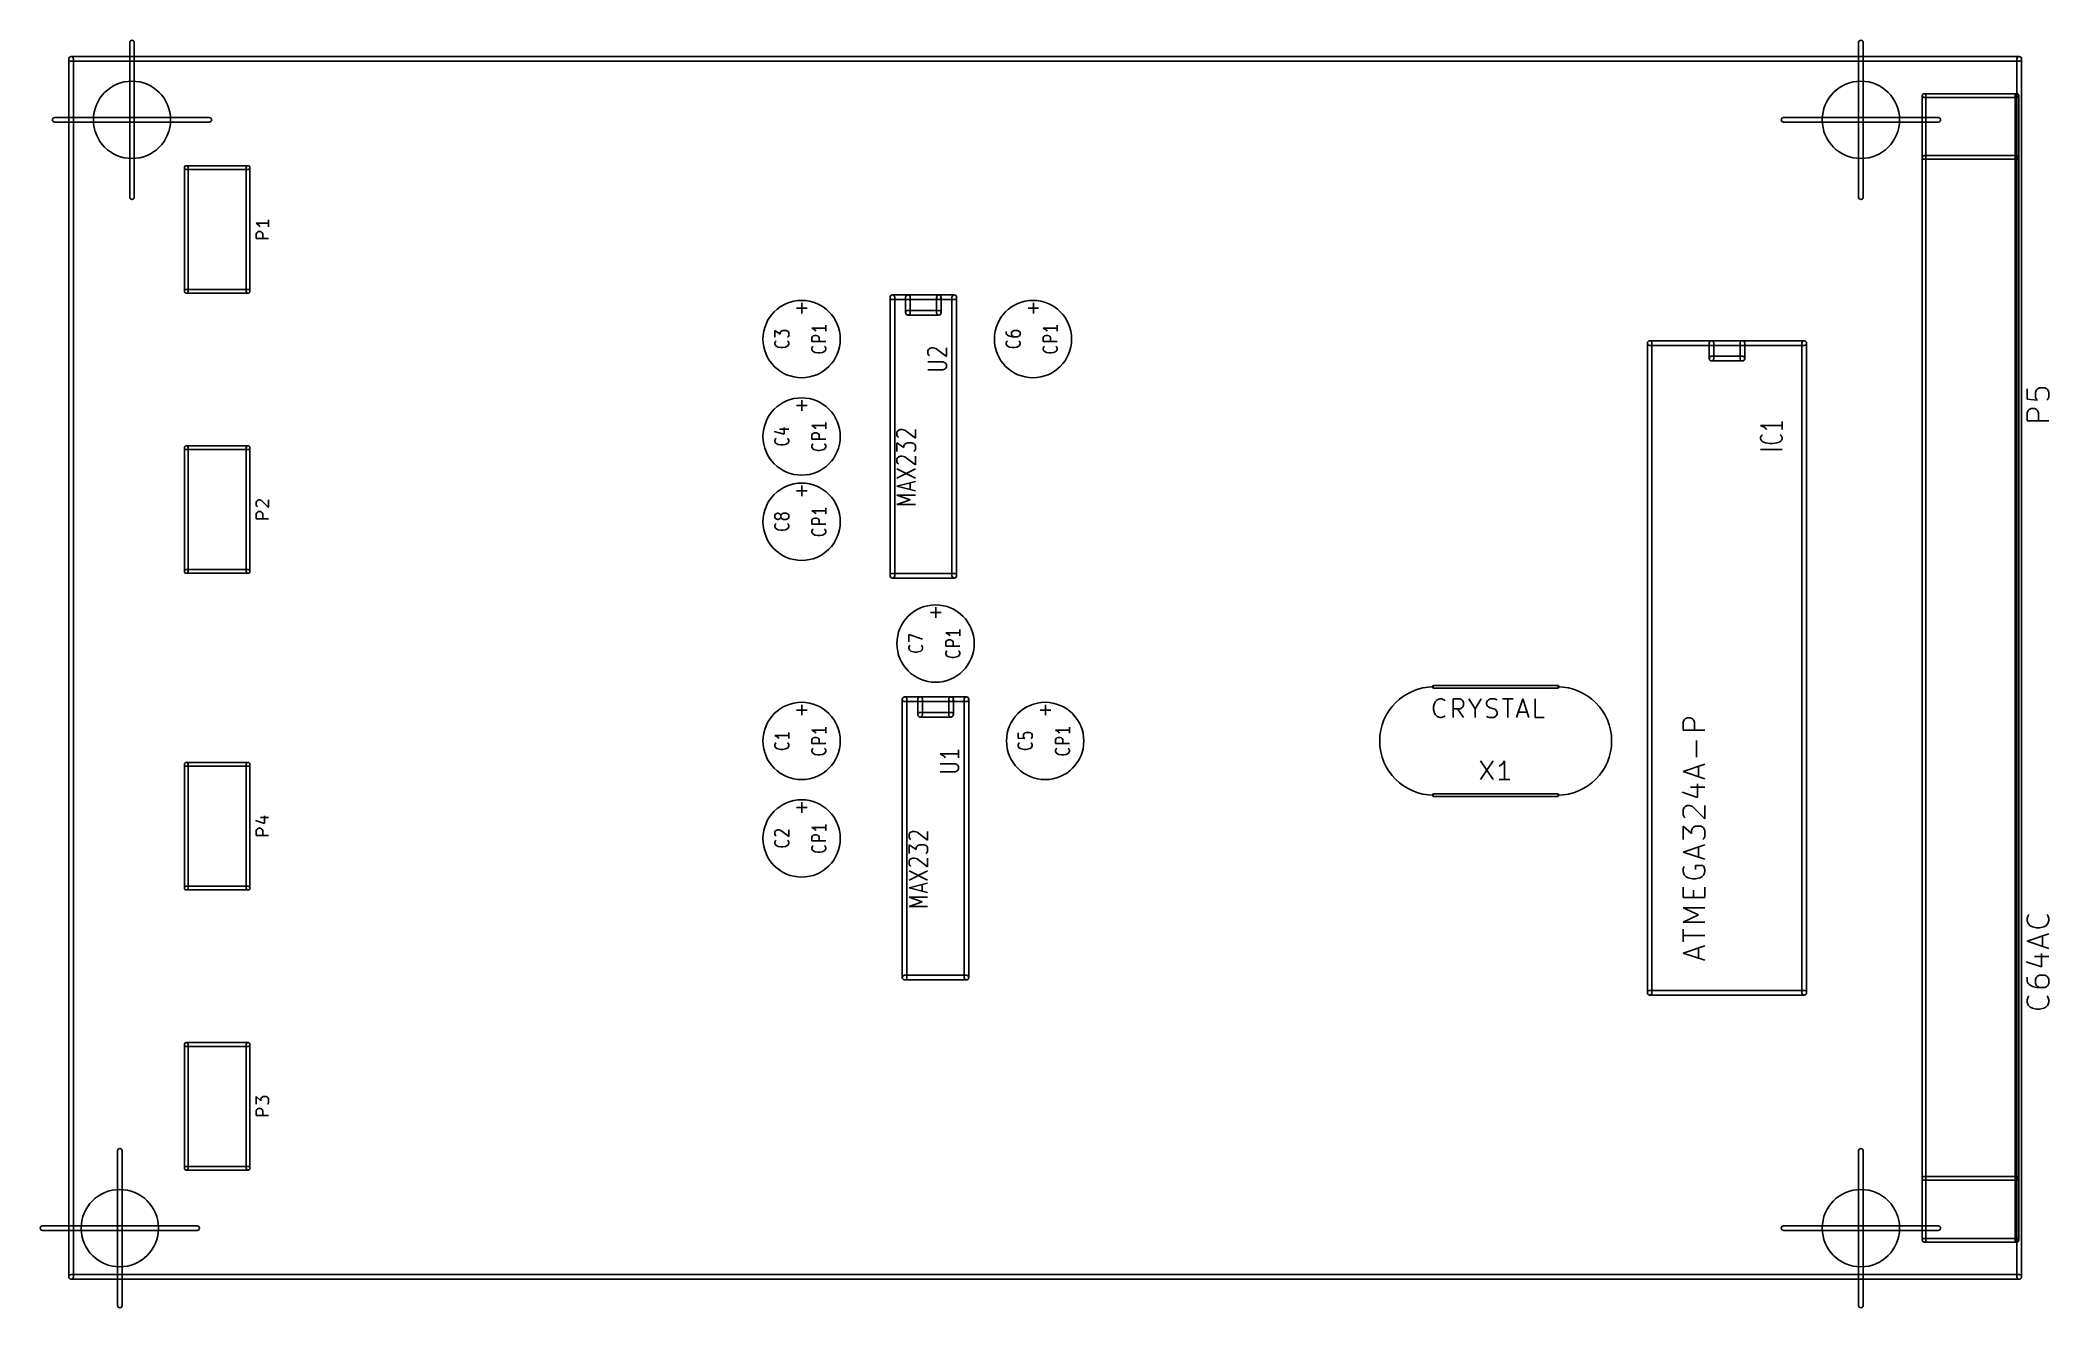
# Model space of a CAD drawing. Extents: x 14748 to 79698, y 26552 to 67528.
import ezdxf

# ---------------------------------------------------------------- set-up
doc = ezdxf.new("R2010")
doc.units = 0
doc.layers.add('BLACK', color=1, linetype='CONTINUOUS')

msp = doc.modelspace()

# ---------------------------------------------------------------- linework, layer by layer
at = {"layer": 'BLACK'}
for p, q in [((15673, 27552), (15673, 66922)), ((15748, 66997), (78740, 66997)), ((15823, 27552), (15823, 66922)), ((17642, 62453), (17642, 67453)), ((17792, 62453), (17792, 67453)), ((73547, 62453), (73547, 67453)), ((73697, 62453), (73697, 67453)), ((78665, 27552), (78665, 66922)), ((78815, 27552), (78815, 66922)), ((15748, 66847), (78740, 66847)), ((75605, 28737), (75605, 65737)), ((75665, 65797), (78665, 65797)), ((75665, 65677), (78665, 65677)), ((75725, 28737), (75725, 65737)), ((78605, 28737), (78605, 65737)), ((78725, 28737), (78725, 65737)), ((15217, 65028), (20217, 65028)), ((71122, 65028), (76122, 65028)), ((15217, 64878), (20217, 64878)), ((71122, 64878), (76122, 64878)), ((75665, 63797), (78665, 63797)), ((75665, 63677), (78665, 63677)), ((19412, 59410), (19412, 63410)), ((19472, 63470), (21472, 63470)), ((19472, 63350), (21472, 63350)), ((19532, 59410), (19532, 63410)), ((21412, 59410), (21412, 63410)), ((21532, 59410), (21532, 63410)), ((22134, 61725), (22134, 61496)), ((22134, 61610), (21734, 61610)), ((21734, 61610), (21791, 61572)), ((21734, 61268), (21753, 61306)), ((21734, 61115), (21734, 61268)), ((22134, 61115), (21734, 61115)), ((21753, 61306), (21772, 61325)), ((21772, 61325), (21810, 61344)), ((21791, 61572), (21829, 61534)), ((21810, 61344), (21867, 61344)), ((21829, 61534), (21848, 61496)), ((21867, 61344), (21905, 61325)), ((21905, 61325), (21924, 61306)), ((21924, 61306), (21943, 61268)), ((21943, 61268), (21943, 61115)), ((19472, 59470), (21472, 59470)), ((19472, 59350), (21472, 59350)), ((42232, 50217), (42232, 59217)), ((42307, 59292), (44307, 59292)), ((42307, 59142), (44307, 59142)), ((42382, 50217), (42382, 59217)), ((42732, 58717), (42732, 59217)), ((42882, 58717), (42882, 59217)), ((43732, 58717), (43732, 59217)), ((43882, 58717), (43882, 59217)), ((44232, 50217), (44232, 59217)), ((44382, 50217), (44382, 59217)), ((39552, 58868), (39209, 58868)), ((39381, 58696), (39381, 59039)), ((42807, 58792), (43807, 58792)), ((42807, 58642), (43807, 58642)), ((47033, 58868), (46690, 58868)), ((46862, 58696), (46862, 59039)), ((38502, 57926), (38502, 58143)), ((38502, 58143), (38674, 58026)), ((38524, 57793), (38545, 57809)), ((38674, 58076), (38695, 58109)), ((38674, 58026), (38674, 58076)), ((38695, 58109), (38716, 58126)), ((38716, 58126), (38759, 58143)), ((38759, 58143), (38866, 58143)), ((38866, 58143), (38909, 58126)), ((38909, 58126), (38931, 58109)), ((38931, 57943), (38909, 57926)), ((38909, 57809), (38931, 57793)), ((38931, 58109), (38952, 58076)), ((38952, 57976), (38931, 57943)), ((38952, 58076), (38952, 57976)), ((40152, 58218), (39702, 58218)), ((39702, 58218), (39766, 58184)), ((39702, 57918), (39724, 57951)), ((39702, 57784), (39702, 57918)), ((39724, 57951), (39745, 57968)), ((39745, 57968), (39788, 57984)), ((39766, 58184), (39809, 58151)), ((39788, 57984), (39852, 57984)), ((39809, 58151), (39831, 58118)), ((39852, 57984), (39895, 57968)), ((39895, 57968), (39916, 57951)), ((39916, 57951), (39938, 57918)), ((39938, 57918), (39938, 57784)), ((40152, 58318), (40152, 58118)), ((45983, 58109), (45983, 58043)), ((45983, 58043), (46005, 58009)), ((46005, 58009), (46026, 57993)), ((46005, 57793), (46026, 57809)), ((46026, 57993), (46090, 57959)), ((46090, 57959), (46176, 57943)), ((46176, 58109), (46155, 58076)), ((46155, 58076), (46155, 58009)), ((46155, 58009), (46176, 57976)), ((46197, 58126), (46176, 58109)), ((46176, 57976), (46197, 57959)), ((46176, 57943), (46347, 57943)), ((46240, 58143), (46197, 58126)), ((46197, 57959), (46240, 57943)), ((46347, 58143), (46240, 58143)), ((46390, 58126), (46347, 58143)), ((46347, 57943), (46390, 57959)), ((46412, 58109), (46390, 58126)), ((46390, 57959), (46412, 57976)), ((46390, 57809), (46412, 57793)), ((46433, 58076), (46412, 58109)), ((46412, 57976), (46433, 58009)), ((46433, 58009), (46433, 58076)), ((47633, 58218), (47183, 58218)), ((47183, 58218), (47247, 58184)), ((47183, 57918), (47205, 57951)), ((47183, 57784), (47183, 57918)), ((47205, 57951), (47226, 57968)), ((47226, 57968), (47269, 57984)), ((47247, 58184), (47290, 58151)), ((47269, 57984), (47333, 57984)), ((47290, 58151), (47312, 58118)), ((47333, 57984), (47376, 57968)), ((47376, 57968), (47397, 57951)), ((47397, 57951), (47419, 57918)), ((47419, 57918), (47419, 57784)), ((47633, 58318), (47633, 58118)), ((66791, 57812), (71791, 57812)), ((38502, 57743), (38524, 57793)), ((38502, 57709), (38502, 57743)), ((38524, 57659), (38502, 57709)), ((38566, 57626), (38524, 57659)), ((38609, 57609), (38566, 57626)), ((38695, 57593), (38609, 57609)), ((38759, 57593), (38695, 57593)), ((38845, 57609), (38759, 57593)), ((38888, 57626), (38845, 57609)), ((38931, 57659), (38888, 57626)), ((38931, 57793), (38952, 57743)), ((38952, 57709), (38931, 57659)), ((38952, 57743), (38952, 57709)), ((40152, 57784), (39702, 57784)), ((39702, 57568), (39724, 57618)), ((39702, 57534), (39702, 57568)), ((39724, 57484), (39702, 57534)), ((39724, 57618), (39745, 57634)), ((39766, 57451), (39724, 57484)), ((39809, 57434), (39766, 57451)), ((39895, 57418), (39809, 57434)), ((39959, 57418), (39895, 57418)), ((40045, 57434), (39959, 57418)), ((40088, 57451), (40045, 57434)), ((40131, 57484), (40088, 57451)), ((40109, 57634), (40131, 57618)), ((40131, 57618), (40152, 57568)), ((40152, 57534), (40131, 57484)), ((40152, 57568), (40152, 57534)), ((43450, 57495), (43478, 57538)), ((43450, 57388), (43450, 57495)), ((43478, 57345), (43450, 57388)), ((43478, 57538), (43507, 57559)), ((43507, 57324), (43478, 57345)), ((43507, 57559), (43564, 57581)), ((43564, 57581), (43621, 57581)), ((43621, 57581), (43707, 57559)), ((43707, 57559), (44050, 57302)), ((44050, 57302), (44050, 57581)), ((45983, 57743), (46005, 57793)), ((45983, 57709), (45983, 57743)), ((46005, 57659), (45983, 57709)), ((46047, 57626), (46005, 57659)), ((46090, 57609), (46047, 57626)), ((46176, 57593), (46090, 57609)), ((46240, 57593), (46176, 57593)), ((46326, 57609), (46240, 57593)), ((46369, 57626), (46326, 57609)), ((46412, 57659), (46369, 57626)), ((46412, 57793), (46433, 57743)), ((46433, 57709), (46412, 57659)), ((46433, 57743), (46433, 57709)), ((47633, 57784), (47183, 57784)), ((47183, 57568), (47205, 57618)), ((47183, 57534), (47183, 57568)), ((47205, 57484), (47183, 57534)), ((47205, 57618), (47226, 57634)), ((47247, 57451), (47205, 57484)), ((47290, 57434), (47247, 57451)), ((47376, 57418), (47290, 57434)), ((47440, 57418), (47376, 57418)), ((47526, 57434), (47440, 57418)), ((47569, 57451), (47526, 57434)), ((47612, 57484), (47569, 57451)), ((47590, 57634), (47612, 57618)), ((47612, 57618), (47633, 57568)), ((47633, 57534), (47612, 57484)), ((47633, 57568), (47633, 57534)), ((66716, 36737), (66716, 57737)), ((66791, 57662), (71791, 57662)), ((66866, 36737), (66866, 57737)), ((68716, 57237), (68716, 57737)), ((68791, 57312), (69791, 57312)), ((68791, 57162), (69791, 57162)), ((68866, 57237), (68866, 57737)), ((69716, 57237), (69716, 57737)), ((69866, 57237), (69866, 57737)), ((71716, 36737), (71716, 57737)), ((71866, 36737), (71866, 57737)), ((43936, 57131), (43450, 57131)), ((43450, 56874), (43936, 56874)), ((43993, 57110), (43936, 57131)), ((43936, 56874), (43993, 56896)), ((44021, 57088), (43993, 57110)), ((43993, 56896), (44021, 56917)), ((44050, 57046), (44021, 57088)), ((44021, 56917), (44050, 56960)), ((44050, 56960), (44050, 57046)), ((39381, 55546), (39381, 55889)), ((78998, 56254), (78998, 55921)), ((78998, 55921), (79332, 55887)), ((79265, 56154), (79298, 56221)), ((79265, 55987), (79265, 56154)), ((79298, 55921), (79265, 55987)), ((79298, 56221), (79332, 56254)), ((79332, 55887), (79298, 55921)), ((79332, 56254), (79398, 56287)), ((79398, 56287), (79565, 56287)), ((79565, 56287), (79632, 56254)), ((79632, 56254), (79665, 56221)), ((79665, 55921), (79632, 55887)), ((79665, 56221), (79698, 56154)), ((79698, 55987), (79665, 55921)), ((79698, 56154), (79698, 55987)), ((39552, 55718), (39209, 55718)), ((78998, 55487), (79032, 55554)), ((78998, 55221), (78998, 55487)), ((79698, 55221), (78998, 55221)), ((79032, 55554), (79065, 55587)), ((79065, 55587), (79132, 55621)), ((79132, 55621), (79232, 55621)), ((79232, 55621), (79298, 55587)), ((79298, 55587), (79332, 55554)), ((79332, 55554), (79365, 55487)), ((79365, 55487), (79365, 55221)), ((38481, 54876), (38802, 54793)), ((38502, 54593), (38524, 54643)), ((38502, 54559), (38502, 54593)), ((38524, 54509), (38502, 54559)), ((38524, 54643), (38545, 54659)), ((38652, 54959), (38952, 54959)), ((38802, 54793), (38802, 55009)), ((38909, 54659), (38931, 54643)), ((38931, 54643), (38952, 54593)), ((38952, 54559), (38931, 54509)), ((38952, 54593), (38952, 54559)), ((40152, 55068), (39702, 55068)), ((39702, 55068), (39766, 55034)), ((39702, 54768), (39724, 54801)), ((39702, 54634), (39702, 54768)), ((40152, 54634), (39702, 54634)), ((39724, 54801), (39745, 54818)), ((39745, 54818), (39788, 54834)), ((39766, 55034), (39809, 55001)), ((39788, 54834), (39852, 54834)), ((39809, 55001), (39831, 54968)), ((39852, 54834), (39895, 54818)), ((39895, 54818), (39916, 54801)), ((39916, 54801), (39938, 54768)), ((39938, 54768), (39938, 54634)), ((40152, 55168), (40152, 54968)), ((42450, 54853), (42478, 54896)), ((42450, 54746), (42450, 54853)), ((42478, 54703), (42450, 54746)), ((42478, 54896), (42507, 54917)), ((42507, 54682), (42478, 54703)), ((42507, 54917), (42564, 54939)), ((42564, 54939), (42621, 54939)), ((42621, 54939), (42707, 54917)), ((42707, 54917), (43050, 54660)), ((43050, 54660), (43050, 54939)), ((71074, 55069), (70374, 55069)), ((70374, 55069), (70474, 55026)), ((70374, 54684), (70408, 54748)), ((70374, 54641), (70374, 54684)), ((70408, 54576), (70374, 54641)), ((70408, 54748), (70441, 54769)), ((70474, 54534), (70408, 54576)), ((70474, 55026), (70541, 54984)), ((70541, 54984), (70574, 54941)), ((71041, 54576), (70974, 54534)), ((71008, 54769), (71041, 54748)), ((71041, 54748), (71074, 54684)), ((71074, 54641), (71041, 54576)), ((71074, 55198), (71074, 54941)), ((71074, 54684), (71074, 54641)), ((19412, 50355), (19412, 54355)), ((19472, 54415), (21472, 54415)), ((19472, 54295), (21472, 54295)), ((19532, 50355), (19532, 54355)), ((21412, 50355), (21412, 54355)), ((21532, 50355), (21532, 54355)), ((38566, 54476), (38524, 54509)), ((38609, 54459), (38566, 54476)), ((38695, 54443), (38609, 54459)), ((38759, 54443), (38695, 54443)), ((38845, 54459), (38759, 54443)), ((38888, 54476), (38845, 54459)), ((38931, 54509), (38888, 54476)), ((39702, 54418), (39724, 54468)), ((39702, 54384), (39702, 54418)), ((39724, 54334), (39702, 54384)), ((39724, 54468), (39745, 54484)), ((39766, 54301), (39724, 54334)), ((39809, 54284), (39766, 54301)), ((39895, 54268), (39809, 54284)), ((39959, 54268), (39895, 54268)), ((40045, 54284), (39959, 54268)), ((40088, 54301), (40045, 54284)), ((40131, 54334), (40088, 54301)), ((40109, 54484), (40131, 54468)), ((40131, 54468), (40152, 54418)), ((40152, 54384), (40131, 54334)), ((40152, 54418), (40152, 54384)), ((42450, 54231), (42450, 54510)), ((42450, 54510), (42678, 54360)), ((42450, 53995), (42478, 54038)), ((42450, 53888), (42450, 53995)), ((42478, 54038), (42507, 54059)), ((42507, 54059), (42564, 54081)), ((42564, 54081), (42621, 54081)), ((42621, 54081), (42707, 54059)), ((42678, 54424), (42707, 54467)), ((42678, 54360), (42678, 54424)), ((42707, 54467), (42736, 54488)), ((42707, 54059), (43050, 53802)), ((42736, 54488), (42793, 54510)), ((42793, 54510), (42936, 54510)), ((42936, 54510), (42993, 54488)), ((42993, 54488), (43021, 54467)), ((43021, 54253), (42993, 54231)), ((43021, 54467), (43050, 54424)), ((43050, 54296), (43021, 54253)), ((43050, 54424), (43050, 54296)), ((43050, 53802), (43050, 54081)), ((71074, 54298), (70374, 54298)), ((70541, 54512), (70474, 54534)), ((70674, 54491), (70541, 54512)), ((70774, 54491), (70674, 54491)), ((70908, 54512), (70774, 54491)), ((70974, 54534), (70908, 54512)), ((42478, 53845), (42450, 53888)), ((42450, 53373), (43050, 53673)), ((42450, 53673), (43050, 53373)), ((42450, 53116), (43050, 53266)), ((42507, 53824), (42478, 53845)), ((21734, 52594), (21753, 52632)), ((21753, 52632), (21772, 52651)), ((21772, 52651), (21810, 52670)), ((21810, 52670), (21848, 52670)), ((21848, 52670), (21905, 52651)), ((21905, 52651), (22134, 52422)), ((22134, 52422), (22134, 52670)), ((39552, 52962), (39209, 52962)), ((39381, 52790), (39381, 53133)), ((43050, 52966), (42450, 53116)), ((42878, 52666), (42450, 52816)), ((42450, 52816), (43050, 52816)), ((42450, 52516), (42878, 52666)), ((42878, 53009), (42878, 53223)), ((21734, 52498), (21734, 52594)), ((21753, 52460), (21734, 52498)), ((21734, 52213), (21753, 52251)), ((21734, 52060), (21734, 52213)), ((22134, 52060), (21734, 52060)), ((21772, 52441), (21753, 52460)), ((21753, 52251), (21772, 52270)), ((21772, 52270), (21810, 52289)), ((21810, 52289), (21867, 52289)), ((21867, 52289), (21905, 52270)), ((21905, 52270), (21924, 52251)), ((21924, 52251), (21943, 52213)), ((21943, 52213), (21943, 52060)), ((38502, 52170), (38524, 52203)), ((38502, 52103), (38502, 52170)), ((38524, 52070), (38502, 52103)), ((38524, 52203), (38545, 52220)), ((38545, 52053), (38524, 52070)), ((38545, 52220), (38588, 52237)), ((38588, 52037), (38545, 52053)), ((38588, 52237), (38609, 52237)), ((38609, 52037), (38588, 52037)), ((38609, 52237), (38652, 52220)), ((38652, 52053), (38609, 52037)), ((38652, 52220), (38674, 52203)), ((38674, 52070), (38652, 52053)), ((38674, 52203), (38695, 52170)), ((38695, 52103), (38674, 52070)), ((38716, 52203), (38695, 52170)), ((38695, 52170), (38695, 52103)), ((38695, 52103), (38716, 52070)), ((38738, 52220), (38716, 52203)), ((38716, 52070), (38738, 52053)), ((38781, 52237), (38738, 52220)), ((38738, 52053), (38781, 52037)), ((38866, 52237), (38781, 52237)), ((38781, 52037), (38866, 52037)), ((38909, 52220), (38866, 52237)), ((38866, 52037), (38909, 52053)), ((38931, 52203), (38909, 52220)), ((38909, 52053), (38931, 52070)), ((38952, 52170), (38931, 52203)), ((38931, 52070), (38952, 52103)), ((38952, 52103), (38952, 52170)), ((40152, 52312), (39702, 52312)), ((39702, 52312), (39766, 52278)), ((39702, 52012), (39724, 52045)), ((39702, 51878), (39702, 52012)), ((39724, 52045), (39745, 52062)), ((39745, 52062), (39788, 52078)), ((39766, 52278), (39809, 52245)), ((39788, 52078), (39852, 52078)), ((39809, 52245), (39831, 52212)), ((39852, 52078), (39895, 52062)), ((39895, 52062), (39916, 52045)), ((39916, 52045), (39938, 52012)), ((39938, 52012), (39938, 51878)), ((40152, 52412), (40152, 52212)), ((43050, 52516), (42450, 52516)), ((38502, 51837), (38524, 51887)), ((38502, 51803), (38502, 51837)), ((38524, 51753), (38502, 51803)), ((38524, 51887), (38545, 51903)), ((38566, 51720), (38524, 51753)), ((38609, 51703), (38566, 51720)), ((38695, 51687), (38609, 51703)), ((38759, 51687), (38695, 51687)), ((38845, 51703), (38759, 51687)), ((38888, 51720), (38845, 51703)), ((38931, 51753), (38888, 51720)), ((38909, 51903), (38931, 51887)), ((38931, 51887), (38952, 51837)), ((38952, 51803), (38931, 51753)), ((38952, 51837), (38952, 51803)), ((40152, 51878), (39702, 51878)), ((39702, 51662), (39724, 51712)), ((39702, 51628), (39702, 51662)), ((39724, 51578), (39702, 51628)), ((39724, 51712), (39745, 51728)), ((39766, 51545), (39724, 51578)), ((39809, 51528), (39766, 51545)), ((39895, 51512), (39809, 51528)), ((39959, 51512), (39895, 51512)), ((40045, 51528), (39959, 51512)), ((40088, 51545), (40045, 51528)), ((40131, 51578), (40088, 51545)), ((40109, 51728), (40131, 51712)), ((40131, 51712), (40152, 51662)), ((40152, 51628), (40131, 51578)), ((40152, 51662), (40152, 51628)), ((19472, 50415), (21472, 50415)), ((19472, 50295), (21472, 50295)), ((42307, 50292), (44307, 50292)), ((42307, 50142), (44307, 50142)), ((43883, 49025), (43540, 49025)), ((43712, 48853), (43712, 49196)), ((42833, 48083), (42833, 48316)), ((42833, 48316), (43283, 48166)), ((44483, 48375), (44033, 48375)), ((44033, 48375), (44097, 48341)), ((44033, 48075), (44055, 48108)), ((44033, 47941), (44033, 48075)), ((44055, 48108), (44076, 48125)), ((44076, 48125), (44119, 48141)), ((44097, 48341), (44140, 48308)), ((44119, 48141), (44183, 48141)), ((44140, 48308), (44162, 48275)), ((44183, 48141), (44226, 48125)), ((44226, 48125), (44247, 48108)), ((44247, 48108), (44269, 48075)), ((44269, 48075), (44269, 47941)), ((44483, 48475), (44483, 48275)), ((42833, 47900), (42855, 47950)), ((42833, 47866), (42833, 47900)), ((42855, 47816), (42833, 47866)), ((42855, 47950), (42876, 47966)), ((42897, 47783), (42855, 47816)), ((42940, 47766), (42897, 47783)), ((43026, 47750), (42940, 47766)), ((43090, 47750), (43026, 47750)), ((43176, 47766), (43090, 47750)), ((43219, 47783), (43176, 47766)), ((43262, 47816), (43219, 47783)), ((43240, 47966), (43262, 47950)), ((43262, 47950), (43283, 47900)), ((43283, 47866), (43262, 47816)), ((43283, 47900), (43283, 47866)), ((44483, 47941), (44033, 47941)), ((44033, 47725), (44055, 47775)), ((44033, 47691), (44033, 47725)), ((44055, 47641), (44033, 47691)), ((44055, 47775), (44076, 47791)), ((44097, 47608), (44055, 47641)), ((44140, 47591), (44097, 47608)), ((44226, 47575), (44140, 47591)), ((44290, 47575), (44226, 47575)), ((44376, 47591), (44290, 47575)), ((44419, 47608), (44376, 47591)), ((44462, 47641), (44419, 47608)), ((44440, 47791), (44462, 47775)), ((44462, 47775), (44483, 47725)), ((44483, 47691), (44462, 47641)), ((44483, 47725), (44483, 47691)), ((42626, 37225), (42626, 46225)), ((42701, 46300), (44701, 46300)), ((42701, 46150), (44701, 46150)), ((42776, 37225), (42776, 46225)), ((43126, 45725), (43126, 46225)), ((43276, 45725), (43276, 46225)), ((44126, 45725), (44126, 46225)), ((44276, 45725), (44276, 46225)), ((44626, 37225), (44626, 46225)), ((44776, 37225), (44776, 46225)), ((59811, 46665), (63811, 46665)), ((59811, 46585), (63811, 46585)), ((59833, 46089), (59861, 46146)), ((59861, 46146), (59919, 46204)), ((59919, 46204), (60004, 46232)), ((60004, 46232), (60061, 46232)), ((60061, 46232), (60147, 46204)), ((60147, 46204), (60176, 46175)), ((60433, 45632), (60433, 46232)), ((60433, 46232), (60661, 46232)), ((60661, 46232), (60719, 46204)), ((60719, 46204), (60747, 46175)), ((60747, 46175), (60776, 46118)), ((60776, 46118), (60776, 46032)), ((60947, 46232), (61147, 45918)), ((61147, 45918), (61347, 46232)), ((61518, 46118), (61547, 46175)), ((61518, 46061), (61518, 46118)), ((61547, 46175), (61575, 46204)), ((61575, 46204), (61633, 46232)), ((61633, 46232), (61775, 46232)), ((61775, 46232), (61861, 46204)), ((62032, 46232), (62375, 46232)), ((62204, 45632), (62204, 46232)), ((62489, 45632), (62689, 46232)), ((62689, 46232), (62889, 45632)), ((63089, 45632), (63089, 46232)), ((39552, 45876), (39209, 45876)), ((39381, 45704), (39381, 46047)), ((43201, 45800), (44201, 45800)), ((43201, 45650), (44201, 45650)), ((47426, 45876), (47083, 45876)), ((47255, 45704), (47255, 46047)), ((59804, 45975), (59833, 46089)), ((59804, 45889), (59804, 45975)), ((59833, 45775), (59804, 45889)), ((59861, 45718), (59833, 45775)), ((59919, 45661), (59861, 45718)), ((60004, 45632), (59919, 45661)), ((60061, 45632), (60004, 45632)), ((60147, 45661), (60061, 45632)), ((60176, 45689), (60147, 45661)), ((60661, 45918), (60433, 45918)), ((60776, 45632), (60576, 45918)), ((60719, 45946), (60661, 45918)), ((60747, 45975), (60719, 45946)), ((60776, 46032), (60747, 45975)), ((61147, 45918), (61147, 45632)), ((61547, 46004), (61518, 46061)), ((61518, 45661), (61604, 45632)), ((61575, 45975), (61547, 46004)), ((61633, 45946), (61575, 45975)), ((61604, 45632), (61747, 45632)), ((61747, 45918), (61633, 45946)), ((61804, 45889), (61747, 45918)), ((61747, 45632), (61804, 45661)), ((61833, 45861), (61804, 45889)), ((61804, 45661), (61833, 45689)), ((61861, 45804), (61833, 45861)), ((61833, 45689), (61861, 45746)), ((61861, 45746), (61861, 45804)), ((62546, 45804), (62832, 45804)), ((63375, 45632), (63089, 45632)), ((67874, 45487), (67908, 45554)), ((67874, 45221), (67874, 45487)), ((67908, 45554), (67941, 45587)), ((67941, 45587), (68008, 45621)), ((68008, 45621), (68108, 45621)), ((68108, 45621), (68174, 45587)), ((68174, 45587), (68208, 45554)), ((68208, 45554), (68241, 45487)), ((68241, 45487), (68241, 45221)), ((38952, 45051), (38502, 45051)), ((38502, 45051), (38566, 45017)), ((38524, 44801), (38545, 44817)), ((38566, 45017), (38609, 44984)), ((38609, 44984), (38631, 44951)), ((38909, 44817), (38931, 44801)), ((38952, 45151), (38952, 44951)), ((40152, 45226), (39702, 45226)), ((39702, 45226), (39766, 45192)), ((39702, 44926), (39724, 44959)), ((39702, 44792), (39702, 44926)), ((39724, 44959), (39745, 44976)), ((39745, 44976), (39788, 44992)), ((39766, 45192), (39809, 45159)), ((39788, 44992), (39852, 44992)), ((39809, 45159), (39831, 45126)), ((39852, 44992), (39895, 44976)), ((39895, 44976), (39916, 44959)), ((39916, 44959), (39938, 44926)), ((39938, 44926), (39938, 44792)), ((40152, 45326), (40152, 45126)), ((46376, 45134), (46376, 44967)), ((46376, 44967), (46590, 44951)), ((46398, 44801), (46419, 44817)), ((46548, 45084), (46569, 45117)), ((46548, 45001), (46548, 45084)), ((46569, 44967), (46548, 45001)), ((46569, 45117), (46590, 45134)), ((46590, 44951), (46569, 44967)), ((46590, 45134), (46633, 45151)), ((46633, 45151), (46740, 45151)), ((46740, 45151), (46783, 45134)), ((46783, 45134), (46805, 45117)), ((46805, 44967), (46783, 44951)), ((46783, 44817), (46805, 44801)), ((46805, 45117), (46826, 45084)), ((46826, 45001), (46805, 44967)), ((46826, 45084), (46826, 45001)), ((48026, 45226), (47576, 45226)), ((47576, 45226), (47640, 45192)), ((47576, 44926), (47598, 44959)), ((47576, 44792), (47576, 44926)), ((47598, 44959), (47619, 44976)), ((47619, 44976), (47662, 44992)), ((47640, 45192), (47683, 45159)), ((47662, 44992), (47726, 44992)), ((47683, 45159), (47705, 45126)), ((47726, 44992), (47769, 44976)), ((47769, 44976), (47790, 44959)), ((47790, 44959), (47812, 44926)), ((47812, 44926), (47812, 44792)), ((48026, 45326), (48026, 45126)), ((68574, 45221), (67874, 45221)), ((68308, 44354), (68308, 44887)), ((19472, 44179), (21472, 44179)), ((38502, 44751), (38524, 44801)), ((38502, 44717), (38502, 44751)), ((38524, 44667), (38502, 44717)), ((38566, 44634), (38524, 44667)), ((38609, 44617), (38566, 44634)), ((38695, 44601), (38609, 44617)), ((38759, 44601), (38695, 44601)), ((38845, 44617), (38759, 44601)), ((38888, 44634), (38845, 44617)), ((38931, 44667), (38888, 44634)), ((38931, 44801), (38952, 44751)), ((38952, 44717), (38931, 44667)), ((38952, 44751), (38952, 44717)), ((40152, 44792), (39702, 44792)), ((39702, 44576), (39724, 44626)), ((39702, 44542), (39702, 44576)), ((39724, 44492), (39702, 44542)), ((39724, 44626), (39745, 44642)), ((39766, 44459), (39724, 44492)), ((39809, 44442), (39766, 44459)), ((39895, 44426), (39809, 44442)), ((39959, 44426), (39895, 44426)), ((40045, 44442), (39959, 44426)), ((40088, 44459), (40045, 44442)), ((40131, 44492), (40088, 44459)), ((40109, 44642), (40131, 44626)), ((40131, 44626), (40152, 44576)), ((40152, 44542), (40131, 44492)), ((40152, 44576), (40152, 44542)), ((44444, 44460), (43844, 44460)), ((43844, 44460), (43930, 44417)), ((43930, 44417), (43987, 44375)), ((43987, 44375), (44015, 44332)), ((44444, 44589), (44444, 44332)), ((46376, 44751), (46398, 44801)), ((46376, 44717), (46376, 44751)), ((46398, 44667), (46376, 44717)), ((46440, 44634), (46398, 44667)), ((46483, 44617), (46440, 44634)), ((46569, 44601), (46483, 44617)), ((46633, 44601), (46569, 44601)), ((46719, 44617), (46633, 44601)), ((46762, 44634), (46719, 44617)), ((46805, 44667), (46762, 44634)), ((46805, 44801), (46826, 44751)), ((46826, 44717), (46805, 44667)), ((46826, 44751), (46826, 44717)), ((48026, 44792), (47576, 44792)), ((47576, 44576), (47598, 44626)), ((47576, 44542), (47576, 44576)), ((47598, 44492), (47576, 44542)), ((47598, 44626), (47619, 44642)), ((47640, 44459), (47598, 44492)), ((47683, 44442), (47640, 44459)), ((47769, 44426), (47683, 44442)), ((47833, 44426), (47769, 44426)), ((47919, 44442), (47833, 44426)), ((47962, 44459), (47919, 44442)), ((48005, 44492), (47962, 44459)), ((47983, 44642), (48005, 44626)), ((48005, 44626), (48026, 44576)), ((48026, 44542), (48005, 44492)), ((48026, 44576), (48026, 44542)), ((61326, 44232), (61726, 43632)), ((61726, 44232), (61326, 43632)), ((62097, 44232), (62040, 44146)), ((62097, 43632), (62097, 44232)), ((19412, 40119), (19412, 44119)), ((19472, 44059), (21472, 44059)), ((19532, 40119), (19532, 44119)), ((21412, 40119), (21412, 44119)), ((21532, 40119), (21532, 44119)), ((44330, 44139), (43844, 44139)), ((43844, 43882), (44330, 43882)), ((44387, 44118), (44330, 44139)), ((44330, 43882), (44387, 43904)), ((44415, 44096), (44387, 44118)), ((44387, 43904), (44415, 43925)), ((44444, 44054), (44415, 44096)), ((44415, 43925), (44444, 43968)), ((44444, 43968), (44444, 44054)), ((61982, 44089), (61925, 44061)), ((62268, 43632), (61925, 43632)), ((62040, 44146), (61982, 44089)), ((67874, 43887), (68574, 44120)), ((68574, 43654), (67874, 43887)), ((68374, 43720), (68374, 44054)), ((39381, 42554), (39381, 42897)), ((59811, 43165), (63811, 43165)), ((59811, 43085), (63811, 43085)), ((67841, 43220), (68341, 43053)), ((68108, 43387), (68574, 43387)), ((68341, 43053), (68341, 43487)), ((21715, 42300), (22001, 42205)), ((21867, 42396), (22134, 42396)), ((22001, 42205), (22001, 42453)), ((39552, 42726), (39209, 42726)), ((67874, 42653), (67908, 42720)), ((67874, 42486), (67874, 42653)), ((67908, 42420), (67874, 42486)), ((67908, 42720), (67941, 42753)), ((67941, 42386), (67908, 42420)), ((67941, 42753), (68008, 42786)), ((68008, 42786), (68074, 42786)), ((68074, 42786), (68174, 42753)), ((68174, 42753), (68574, 42353)), ((68574, 42353), (68574, 42786)), ((21734, 41977), (21753, 42015)), ((21734, 41824), (21734, 41977)), ((22134, 41824), (21734, 41824)), ((21753, 42015), (21772, 42034)), ((21772, 42034), (21810, 42053)), ((21810, 42053), (21867, 42053)), ((21867, 42053), (21905, 42034)), ((21905, 42034), (21924, 42015)), ((21924, 42015), (21943, 41977)), ((21943, 41977), (21943, 41824)), ((38502, 41934), (38524, 41967)), ((38502, 41851), (38502, 41934)), ((38524, 41817), (38502, 41851)), ((38502, 41601), (38524, 41651)), ((38502, 41567), (38502, 41601)), ((38524, 41967), (38545, 41984)), ((38545, 41801), (38524, 41817)), ((38524, 41651), (38545, 41667)), ((38545, 41984), (38588, 42001)), ((38588, 42001), (38631, 42001)), ((38631, 42001), (38695, 41984)), ((38695, 41984), (38952, 41784)), ((38909, 41667), (38931, 41651)), ((38931, 41651), (38952, 41601)), ((38952, 41784), (38952, 42001)), ((38952, 41601), (38952, 41567)), ((40152, 42076), (39702, 42076)), ((39702, 42076), (39766, 42042)), ((39702, 41776), (39724, 41809)), ((39702, 41642), (39702, 41776)), ((40152, 41642), (39702, 41642)), ((39724, 41809), (39745, 41826)), ((39745, 41826), (39788, 41842)), ((39766, 42042), (39809, 42009)), ((39788, 41842), (39852, 41842)), ((39809, 42009), (39831, 41976)), ((39852, 41842), (39895, 41826)), ((39895, 41826), (39916, 41809)), ((39916, 41809), (39938, 41776)), ((39938, 41776), (39938, 41642)), ((40152, 42176), (40152, 41976)), ((42844, 41861), (42872, 41904)), ((42844, 41754), (42844, 41861)), ((42872, 41711), (42844, 41754)), ((42872, 41904), (42901, 41925)), ((42901, 41690), (42872, 41711)), ((42901, 41925), (42958, 41947)), ((42958, 41947), (43015, 41947)), ((43015, 41947), (43101, 41925)), ((43101, 41925), (43444, 41668)), ((43444, 41668), (43444, 41947)), ((67874, 41686), (67874, 42119)), ((67874, 42119), (68141, 41886)), ((68141, 41986), (68174, 42053)), ((68141, 41886), (68141, 41986)), ((68174, 42053), (68208, 42086)), ((68208, 42086), (68274, 42119)), ((68274, 42119), (68441, 42119)), ((68441, 42119), (68508, 42086)), ((68508, 42086), (68541, 42053)), ((68541, 41719), (68508, 41686)), ((68541, 42053), (68574, 41986)), ((68574, 41786), (68541, 41719)), ((68574, 41986), (68574, 41786)), ((38524, 41517), (38502, 41567)), ((38566, 41484), (38524, 41517)), ((38609, 41467), (38566, 41484)), ((38695, 41451), (38609, 41467)), ((38759, 41451), (38695, 41451)), ((38845, 41467), (38759, 41451)), ((38888, 41484), (38845, 41467)), ((38931, 41517), (38888, 41484)), ((38952, 41567), (38931, 41517)), ((39702, 41426), (39724, 41476)), ((39702, 41392), (39702, 41426)), ((39724, 41342), (39702, 41392)), ((39724, 41476), (39745, 41492)), ((39766, 41309), (39724, 41342)), ((39809, 41292), (39766, 41309)), ((39895, 41276), (39809, 41292)), ((39959, 41276), (39895, 41276)), ((40045, 41292), (39959, 41276)), ((40088, 41309), (40045, 41292)), ((40131, 41342), (40088, 41309)), ((40109, 41492), (40131, 41476)), ((40131, 41476), (40152, 41426)), ((40152, 41392), (40131, 41342)), ((40152, 41426), (40152, 41392)), ((42844, 41239), (42844, 41518)), ((42844, 41518), (43072, 41368)), ((42844, 41003), (42872, 41046)), ((42844, 40896), (42844, 41003)), ((42872, 41046), (42901, 41067)), ((42901, 41067), (42958, 41089)), ((42958, 41089), (43015, 41089)), ((43015, 41089), (43101, 41067)), ((43072, 41432), (43101, 41475)), ((43072, 41368), (43072, 41432)), ((43101, 41475), (43130, 41496)), ((43101, 41067), (43444, 40810)), ((43130, 41496), (43187, 41518)), ((43187, 41518), (43330, 41518)), ((43330, 41518), (43387, 41496)), ((43387, 41496), (43415, 41475)), ((43415, 41261), (43387, 41239)), ((43415, 41475), (43444, 41432)), ((43444, 41304), (43415, 41261)), ((43444, 41432), (43444, 41304)), ((43444, 40810), (43444, 41089)), ((67874, 41286), (68574, 41519)), ((68574, 41053), (67874, 41286)), ((68374, 41119), (68374, 41453)), ((42872, 40853), (42844, 40896)), ((42844, 40381), (43444, 40681)), ((42844, 40681), (43444, 40381)), ((42844, 40124), (43444, 40274)), ((42901, 40832), (42872, 40853)), ((67908, 40819), (67874, 40753)), ((67874, 40753), (67874, 40653)), ((67874, 40653), (67908, 40553)), ((67908, 40553), (67974, 40486)), ((67974, 40486), (68041, 40453)), ((68041, 40453), (68174, 40419)), ((68174, 40419), (68274, 40419)), ((68508, 40853), (68274, 40853)), ((68274, 40853), (68274, 40719)), ((68274, 40419), (68408, 40453)), ((68408, 40453), (68474, 40486)), ((68474, 40486), (68541, 40553)), ((68541, 40819), (68508, 40853)), ((68574, 40719), (68541, 40819)), ((68541, 40553), (68574, 40653)), ((68574, 40653), (68574, 40719)), ((19472, 40179), (21472, 40179)), ((19472, 40059), (21472, 40059)), ((43444, 39974), (42844, 40124)), ((43272, 39674), (42844, 39824)), ((42844, 39824), (43444, 39824)), ((42844, 39524), (43272, 39674)), ((43272, 40017), (43272, 40231)), ((67874, 39820), (67874, 40153)), ((68574, 39820), (67874, 39820)), ((68208, 39820), (68208, 40053)), ((68574, 40153), (68574, 39820)), ((43444, 39524), (42844, 39524)), ((68374, 39253), (67874, 39486)), ((67874, 39486), (68574, 39486)), ((67874, 39020), (68374, 39253)), ((68574, 39020), (67874, 39020)), ((78998, 39137), (79032, 39237)), ((78998, 39071), (78998, 39137)), ((79032, 38971), (78998, 39071)), ((79032, 39237), (79065, 39271)), ((79098, 38904), (79032, 38971)), ((79665, 38971), (79598, 38904)), ((79632, 39271), (79665, 39237)), ((79665, 39237), (79698, 39137)), ((79698, 39071), (79665, 38971)), ((79698, 39137), (79698, 39071)), ((67874, 38387), (67874, 38787)), ((68574, 38587), (67874, 38587)), ((78998, 38404), (79698, 38637)), ((79698, 38171), (78998, 38404)), ((79165, 38871), (79098, 38904)), ((79298, 38837), (79165, 38871)), ((79398, 38837), (79298, 38837)), ((79532, 38871), (79398, 38837)), ((79498, 38237), (79498, 38571)), ((79598, 38904), (79532, 38871)), ((67874, 38020), (68574, 38253)), ((68574, 37787), (67874, 38020)), ((68374, 37853), (68374, 38187)), ((78965, 37737), (79465, 37570)), ((79232, 37904), (79698, 37904)), ((79465, 37570), (79465, 38004)), ((42701, 37300), (44701, 37300)), ((42701, 37150), (44701, 37150)), ((78998, 37237), (78998, 37103)), ((78998, 37103), (79032, 37037)), ((79032, 37037), (79065, 37003)), ((79298, 37237), (79265, 37170)), ((79265, 37170), (79265, 37037)), ((79265, 37037), (79298, 36970)), ((79332, 37270), (79298, 37237)), ((79398, 37303), (79332, 37270)), ((79565, 37303), (79398, 37303)), ((79632, 37270), (79565, 37303)), ((79665, 37237), (79632, 37270)), ((79698, 37170), (79665, 37237)), ((79665, 36970), (79698, 37037)), ((79698, 37037), (79698, 37170)), ((66791, 36812), (71791, 36812)), ((66791, 36662), (71791, 36662)), ((78998, 36503), (79032, 36603)), ((78998, 36437), (78998, 36503)), ((79032, 36337), (78998, 36437)), ((79032, 36603), (79065, 36637)), ((79065, 37003), (79165, 36937)), ((79165, 36937), (79298, 36903)), ((79298, 36970), (79332, 36937)), ((79298, 36903), (79565, 36903)), ((79332, 36937), (79398, 36903)), ((79565, 36903), (79632, 36937)), ((79632, 36937), (79665, 36970)), ((79632, 36637), (79665, 36603)), ((79665, 36603), (79698, 36503)), ((79698, 36437), (79665, 36337)), ((79698, 36503), (79698, 36437)), ((79098, 36270), (79032, 36337)), ((79165, 36237), (79098, 36270)), ((79298, 36203), (79165, 36237)), ((79398, 36203), (79298, 36203)), ((79532, 36237), (79398, 36203)), ((79598, 36270), (79532, 36237)), ((79665, 36337), (79598, 36270)), ((19472, 35124), (21472, 35124)), ((19412, 31064), (19412, 35064)), ((19472, 35004), (21472, 35004)), ((19532, 31064), (19532, 35064)), ((21412, 31064), (21412, 35064)), ((21532, 31064), (21532, 35064)), ((21734, 33131), (21734, 33379)), ((21734, 33379), (21886, 33245)), ((21886, 33303), (21905, 33341)), ((21886, 33245), (21886, 33303)), ((21905, 33341), (21924, 33360)), ((21924, 33360), (21962, 33379)), ((21962, 33379), (22058, 33379)), ((22058, 33379), (22096, 33360)), ((22096, 33360), (22115, 33341)), ((22115, 33150), (22096, 33131)), ((22115, 33341), (22134, 33303)), ((22134, 33188), (22115, 33150)), ((22134, 33303), (22134, 33188)), ((21734, 32922), (21753, 32960)), ((21734, 32769), (21734, 32922)), ((22134, 32769), (21734, 32769)), ((21753, 32960), (21772, 32979)), ((21772, 32979), (21810, 32998)), ((21810, 32998), (21867, 32998)), ((21867, 32998), (21905, 32979)), ((21905, 32979), (21924, 32960)), ((21924, 32960), (21943, 32922)), ((21943, 32922), (21943, 32769)), ((17248, 26627), (17248, 31627)), ((17398, 26627), (17398, 31627)), ((73547, 26627), (73547, 31627)), ((73697, 26627), (73697, 31627)), ((19472, 31124), (21472, 31124)), ((19472, 31004), (21472, 31004)), ((75665, 30797), (78665, 30797)), ((75665, 30677), (78665, 30677)), ((14823, 29202), (19823, 29202)), ((14823, 29052), (19823, 29052)), ((71122, 29202), (76122, 29202)), ((71122, 29052), (76122, 29052)), ((75665, 28797), (78665, 28797)), ((75665, 28677), (78665, 28677)), ((15748, 27627), (78740, 27627)), ((15748, 27477), (78740, 27477))]:
    msp.add_line(p, q, dxfattribs=at)
for centre in [(17717, 64953), (73622, 64953), (39370, 57867), (46851, 57867), (39370, 54717), (39370, 51961), (43701, 48024), (39370, 44875), (47244, 44875), (39370, 41725), (17323, 29127), (73622, 29127)]:
    msp.add_circle(centre, 1250, dxfattribs=at)
for centre, radius, start, end in [((15748, 66922), 75, 90, 270), ((15748, 66922), 75, 360, 540), ((17717, 67453), 75, 360, 540), ((73622, 67453), 75, 360, 540), ((78740, 66922), 75, 360, 540), ((78740, 66922), 75, 270, 450), ((75665, 65737), 60, 90, 270), ((75665, 65737), 60, 360, 540), ((78665, 65737), 60, 360, 540), ((78665, 65737), 60, 270, 450), ((15217, 64953), 75, 90, 270), ((20217, 64953), 75, 270, 450), ((71122, 64953), 75, 90, 270), ((76122, 64953), 75, 270, 450), ((75665, 63737), 60, 90, 270), ((78665, 63737), 60, 270, 450), ((19472, 63410), 60, 360, 540), ((19472, 63410), 60, 90, 270), ((21472, 63410), 60, 360, 540), ((21472, 63410), 60, 270, 450), ((17717, 62453), 75, 180, 360), ((73622, 62453), 75, 180, 360), ((19472, 59410), 60, 90, 270), ((19472, 59410), 60, 180, 360), ((21472, 59410), 60, 180, 360), ((21472, 59410), 60, 270, 450), ((42307, 59217), 75, 360, 540), ((42307, 59217), 75, 90, 270), ((42807, 59217), 75, 360, 540), ((43807, 59217), 75, 0, 180), ((43807, 59217), 75, 360, 540), ((43807, 59217), 75, 180, 360), ((44307, 59217), 75, 360, 540), ((44307, 59217), 75, 270, 450), ((42807, 58717), 75, 90, 270), ((42807, 58717), 75, 180, 360), ((43807, 58717), 75, 180, 360), ((43807, 58717), 75, 270, 450), ((66791, 57737), 75, 360, 540), ((66791, 57737), 75, 90, 270), ((68791, 57737), 75, 360, 540), ((69791, 57737), 75, 360, 540), ((71791, 57737), 75, 360, 540), ((71791, 57737), 75, 270, 450), ((68791, 57237), 75, 90, 270), ((68791, 57237), 75, 180, 360), ((69791, 57237), 75, 180, 360), ((69791, 57237), 75, 270, 450), ((19472, 54355), 60, 360, 540), ((19472, 54355), 60, 90, 270), ((21472, 54355), 60, 360, 540), ((21472, 54355), 60, 270, 450), ((19472, 50355), 60, 90, 270), ((19472, 50355), 60, 180, 360), ((21472, 50355), 60, 180, 360), ((21472, 50355), 60, 270, 450), ((42307, 50217), 75, 90, 270), ((42307, 50217), 75, 180, 360), ((44307, 50217), 75, 180, 360), ((44307, 50217), 75, 270, 450), ((42701, 46225), 75, 360, 540), ((42701, 46225), 75, 90, 270), ((43201, 46225), 75, 360, 540), ((44201, 46225), 75, 0, 180), ((44201, 46225), 75, 360, 540), ((44201, 46225), 75, 180, 360), ((44701, 46225), 75, 360, 540), ((44701, 46225), 75, 270, 450), ((59811, 44875), 1750, 90, 180), ((59811, 46625), 40, 90, 270), ((63811, 46625), 40, 270, 450), ((63811, 44875), 1750, 0, 90), ((43201, 45725), 75, 90, 270), ((43201, 45725), 75, 180, 360), ((44201, 45725), 75, 180, 360), ((44201, 45725), 75, 270, 450), ((59811, 44875), 1750, -180, -90), ((63811, 44875), 1750, -90, 0), ((19472, 44119), 60, 360, 540), ((19472, 44119), 60, 90, 270), ((21472, 44119), 60, 360, 540), ((21472, 44119), 60, 270, 450), ((59811, 43125), 40, 90, 270), ((63811, 43125), 40, 270, 450), ((19472, 40119), 60, 90, 270), ((19472, 40119), 60, 180, 360), ((21472, 40119), 60, 180, 360), ((21472, 40119), 60, 270, 450), ((42701, 37225), 75, 90, 270), ((42701, 37225), 75, 180, 360), ((44701, 37225), 75, 180, 360), ((44701, 37225), 75, 270, 450), ((66791, 36737), 75, 90, 270), ((66791, 36737), 75, 180, 360), ((71791, 36737), 75, 180, 360), ((71791, 36737), 75, 270, 450), ((19472, 35064), 60, 360, 540), ((19472, 35064), 60, 90, 270), ((21472, 35064), 60, 360, 540), ((21472, 35064), 60, 270, 450), ((17323, 31627), 75, 360, 540), ((73622, 31627), 75, 360, 540), ((19472, 31064), 60, 90, 270), ((19472, 31064), 60, 180, 360), ((21472, 31064), 60, 180, 360), ((21472, 31064), 60, 270, 450), ((75665, 30737), 60, 90, 270), ((78665, 30737), 60, 270, 450), ((14823, 29127), 75, 90, 270), ((19823, 29127), 75, 270, 450), ((71122, 29127), 75, 90, 270), ((75665, 28737), 60, 90, 270), ((75665, 28737), 60, 180, 360), ((76122, 29127), 75, 270, 450), ((78665, 28737), 60, 180, 360), ((78665, 28737), 60, 270, 450), ((15748, 27552), 75, 90, 270), ((15748, 27552), 75, 180, 360), ((78740, 27552), 75, 180, 360), ((78740, 27552), 75, 270, 450), ((17323, 26627), 75, 180, 360), ((73622, 26627), 75, 180, 360)]:
    msp.add_arc(centre, radius, start, end, dxfattribs=at)

doc.saveas('drawing.dxf')
